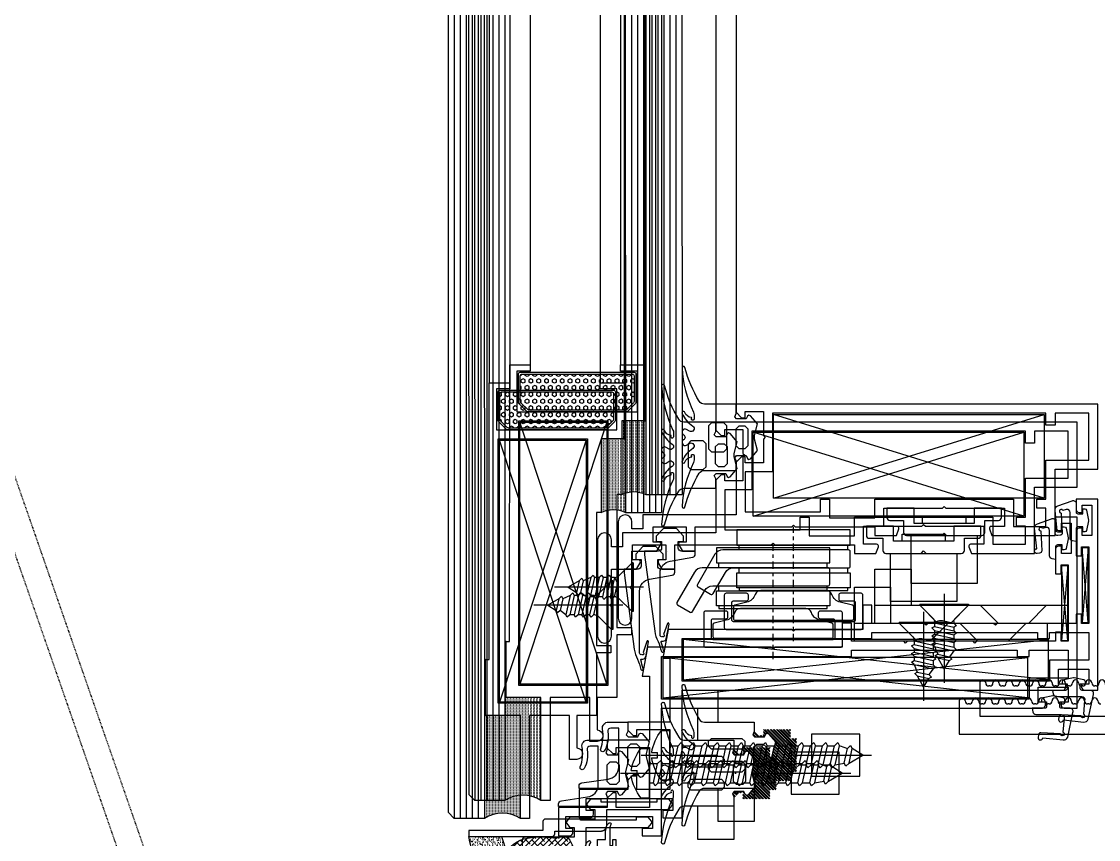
# Model space of a CAD drawing. Header units: inches. Extents: x 4821 to 127877, y 58012 to 433683.
# Drawn here: x 34333.7 to 34512.4, y 148926.7 to 149062.5 of the extents above; entities that cross this region are included whole.
import ezdxf

# ---------------------------------------------------------------- set-up
doc = ezdxf.new("R2010")
doc.units = ezdxf.units.IN
doc.header["$MEASUREMENT"] = 0
for name, pattern in [('$1$AUSGEZOGEN', [0]), ('$1$Center', [29.999999, 12, -6, 6, -6]), ('$1$DASHDOT', [25.4, 12.7, -6.35, 0, -6.35]), ('$1$DASHED2', [0.375, 0.25, -0.125])]:
    doc.linetypes.add(name, pattern=pattern)
for name, color, linetype in [('$1$A-HAT', 8, 'Continuous'), ('$1$ACC', 2, 'Continuous'), ('$1$BEAM', 2, 'Continuous'), ('A-FURN-FIXD', 10, 'Continuous'), ('A-FURN-FREE', 10, 'Continuous'), ('A-WAL-CMU', 7, 'Continuous')]:
    doc.layers.add(name, color=color, linetype=linetype)

# ---------------------------------------------------------------- blocks, each defined once
blk = doc.blocks.new('$1$GTSY500502')
at = {"color": 151}
blk.add_lwpolyline([(-1.78, 2.38, -0.668179), (-2.07, 1.7), (-2.35, 1.7), (-2.35, 0), (-2.01, -0.29), (-1.68, 0), (0, 0), (0, -0.49), (-1, -0.49), (-1, -0.99), (1.91, -0.99, 0.15392), (2.48, -0.81, -0.807191), (2.77, -1.07, -0.191853), (2.18, -1.52, -0.072848), (0.68, -1.72), (0, -1.72), (0, -3), (-2.5, -3), (-2.5, -2.5, 0.414214), (-2.8, -2.2), (-8.2, -2.2, 0.414214), (-8.5, -2.5), (-8.5, -3), (-11, -3), (-11, -1.72), (-11.68, -1.72, -0.072848), (-13.18, -1.52, -0.191853), (-13.77, -1.07, -0.807191), (-13.48, -0.81, 0.15392), (-12.91, -0.99), (-10, -0.99), (-10, -0.49), (-11, -0.49), (-11, 0), (-9.32, 0), (-8.99, -0.29), (-8.65, 0), (-8.65, 1.7), (-8.93, 1.7, -0.668179), (-9.22, 2.38), (-7.8, 3.8), (-3.2, 3.8)], format="xyb", close=True, dxfattribs=at)
blk.add_lwpolyline([(-3.64, 0.49), (-4.13, 0), (-6.87, 0), (-7.36, 0.49), (-7.36, 1.47), (-6.87, 1.96), (-4.13, 1.96), (-3.64, 1.47)], close=True, dxfattribs=at)
blk = doc.blocks.new('$1$silicone2')
at = {"ltscale": 0.5}
h = blk.add_hatch(dxfattribs=at)
h.set_pattern_fill('ANSI38', color=21, scale=5.416667, style=0)
h.set_pattern_definition([(45, (28504.06546, 7659.8265), (-0.478770216, 0.478770216), []), (135, (28504.06546, 7659.8265), (-1.43631065, 0.478770216), [1.692708333, -1.015625])])
h.paths.add_polyline_path([(-12.41, 16.77), (-12.72, 16.52), (-12.91, 16.28), (-13.01, 16.04), (-13.03, 15.8), (-13, 15.57), (-12.95, 15.33), (-12.88, 15.09), (-12.82, 14.85), (-12.79, 14.61), (-12.79, 14.35), (-12.8, 14.07), (-12.83, 13.76), (-12.87, 13.43), (-12.9, 13.05), (-12.93, 12.63), (-12.95, 12.15), (-12.95, 11.61), (-12.92, 11.03), (-12.86, 10.41), (-12.75, 9.78), (-12.59, 9.14), (-12.37, 8.52), (-12.07, 7.92), (-11.7, 7.36), (-11.24, 6.85), (-10.71, 6.41), (-10.11, 6.02), (-9.45, 5.7), (-8.75, 5.45), (-8.02, 5.26), (-7.27, 5.15), (-6.5, 5.11), (-5.73, 5.15), (-4.98, 5.26), (-4.25, 5.45), (-3.55, 5.7), (-2.89, 6.02), (-2.29, 6.41), (-1.76, 6.85), (-1.3, 7.36), (-0.93, 7.92), (-0.63, 8.52), (-0.41, 9.14), (-0.25, 9.78), (-0.14, 10.41), (-0.08, 11.03), (-0.05, 11.61), (-0.05, 12.15), (-0.07, 12.63), (-0.1, 13.05), (-0.13, 13.43), (-0.17, 13.76), (-0.2, 14.07), (-0.21, 14.35), (-0.21, 14.61), (-0.18, 14.85), (-0.12, 15.09), (-0.05, 15.33), (0, 15.57), (0.03, 15.8), (0.01, 16.04), (-0.09, 16.28), (-0.28, 16.52), (-0.59, 16.77), (-1.03, 17.02), (-1.59, 17.28), (-2.25, 17.52), (-3, 17.73), (-3.81, 17.92), (-4.68, 18.07), (-5.58, 18.16), (-6.5, 18.19), (-7.42, 18.16), (-8.32, 18.07), (-9.19, 17.92), (-10, 17.73), (-10.75, 17.52), (-11.41, 17.28), (-11.97, 17.02)])
h = blk.add_hatch()
h.set_pattern_fill('AR-SAND', color=11, scale=0.325)
h.set_pattern_definition([(37.5, (28504.06546, 7705.84134), (-0.020472841, 0.626217725), [0, -0.494, 0, -0.5525, 0, -0.528125]), (7.5, (28504.0655, 7705.8413), (0.57517743, 0.917197471), [0, -0.2665, 0, -0.44525, 0, -0.170625]), (327.5, (28503.6657, 7705.84134), (1.012096105, 0.001839192), [0, -0.1625, 0, -0.585, 0, -0.76375]), (317.5, (28503.6657, 7705.8413), (0.976991146, 0.285244559), [0, -0.08125, 0, -0.3835, 0, -0.43875])])
edge = h.paths.add_edge_path()
edge.add_arc((-7.69, -32.01), 32.92, 88.3807, 99.2846)
edge.add_line((-13, 0.48), (-13, 5.42))
edge.add_line((-13, 5.42), (-10.47, 6.26))
edge.add_line((-10.47, 6.26), (-10.11, 6.02))
edge.add_line((-10.11, 6.02), (-9.45, 5.7))
edge.add_line((-9.45, 5.7), (-8.75, 5.45))
edge.add_line((-8.75, 5.45), (-8.02, 5.26))
edge.add_line((-8.02, 5.26), (-7.27, 5.15))
edge.add_line((-7.27, 5.15), (-6.5, 5.11))
edge.add_line((-6.5, 5.11), (-5.73, 5.15))
edge.add_line((-5.73, 5.15), (-4.98, 5.26))
edge.add_line((-4.98, 5.26), (-4.25, 5.45))
edge.add_line((-4.25, 5.45), (-3.55, 5.7))
edge.add_line((-3.55, 5.7), (-2.89, 6.02))
edge.add_line((-2.89, 6.02), (-2.53, 6.26))
edge.add_line((-2.53, 6.26), (0, 5.42))
edge.add_line((0, 5.42), (0, 0))
edge.add_arc((-6.5, -23.05), 23.95, 74.2533, 90.6193)
at = {"color": 21, "ltscale": 0.5}
blk.add_lwpolyline([(-12.41, 16.77), (-12.72, 16.52), (-12.91, 16.28), (-13.01, 16.04), (-13.03, 15.8), (-13, 15.57), (-12.95, 15.33), (-12.88, 15.09), (-12.82, 14.85), (-12.79, 14.61), (-12.79, 14.35), (-12.8, 14.07), (-12.83, 13.76), (-12.87, 13.43), (-12.9, 13.05), (-12.93, 12.63), (-12.95, 12.15), (-12.95, 11.61), (-12.92, 11.03), (-12.86, 10.41), (-12.75, 9.78), (-12.59, 9.14), (-12.37, 8.52), (-12.07, 7.92), (-11.7, 7.36), (-11.24, 6.85), (-10.71, 6.41), (-10.11, 6.02), (-9.45, 5.7), (-8.75, 5.45), (-8.02, 5.26), (-7.27, 5.15), (-6.5, 5.11), (-5.73, 5.15), (-4.98, 5.26), (-4.25, 5.45), (-3.55, 5.7), (-2.89, 6.02), (-2.29, 6.41), (-1.76, 6.85), (-1.3, 7.36), (-0.93, 7.92), (-0.63, 8.52), (-0.41, 9.14), (-0.25, 9.78), (-0.14, 10.41), (-0.08, 11.03), (-0.05, 11.61), (-0.05, 12.15), (-0.07, 12.63), (-0.1, 13.05), (-0.13, 13.43), (-0.17, 13.76), (-0.2, 14.07), (-0.21, 14.35), (-0.21, 14.61), (-0.18, 14.85), (-0.12, 15.09), (-0.05, 15.33), (0, 15.57), (0.03, 15.8), (0.01, 16.04), (-0.09, 16.28), (-0.28, 16.52), (-0.59, 16.77), (-1.03, 17.02), (-1.59, 17.28), (-2.25, 17.52), (-3, 17.73), (-3.81, 17.92), (-4.68, 18.07), (-5.58, 18.16), (-6.5, 18.19), (-7.42, 18.16), (-8.32, 18.07), (-9.19, 17.92), (-10, 17.73), (-10.75, 17.52), (-11.41, 17.28), (-11.97, 17.02)], close=True, dxfattribs=at)
blk.add_lwpolyline([(-10.47, 6.26), (-13, 5.42), (-13, 1), (-14, 0, -0.12901), (0, 0), (0, 5.42), (-2.53, 6.26)], format="xyb", dxfattribs=at)
blk = doc.blocks.new('$1$Stay Arm 93652400PI')
at = {"layer": 'A-FURN-FIXD', "linetype": '$1$Center', "ltscale": 0.1}
blk.add_line((147.23, 130.15), (147.23, 149.12), dxfattribs=at)
at = {"layer": 'A-FURN-FIXD'}
for p, q in [((138.23, 145.32), (138.23, 146.12)), ((156.23, 145.32), (156.23, 146.12)), ((138.23, 141.52), (138.23, 142.32)), ((138.23, 141.52), (138.23, 142.32)), ((156.23, 141.52), (156.23, 142.3))]:
    blk.add_line(p, q, dxfattribs=at)
for points in [[(137.83, 146.12), (137.83, 148.62), (156.63, 148.62), (156.63, 146.12)], [(137.83, 139.02), (156.63, 139.02), (156.63, 141.52), (137.83, 141.52)]]:
    blk.add_lwpolyline(points, close=True, dxfattribs=at)
for points in [[(157.25, 142.32), (138.13, 142.32, -0.414214), (137.83, 142.62), (137.83, 145.02, -0.414214), (138.13, 145.32), (158.97, 145.32, -0.26675), (160.27, 144.58), (163.18, 139.58, -0.414214), (163.08, 139.17), (161, 137.96, -0.414214), (160.59, 138.07), (158.55, 141.58, 0.26675)], [(158.43, 132.12), (136.03, 132.12, -0.414214), (135.73, 132.42), (135.73, 137.82, -0.414214), (136.03, 138.12), (139.43, 138.12, -0.414214), (139.73, 137.82), (139.73, 137.16, -0.414214), (139.43, 136.86), (137.29, 136.86, 0.414214), (136.99, 136.56), (136.99, 133.68, 0.414214), (137.29, 133.38), (157.17, 133.38, 0.414214), (157.47, 133.68), (157.47, 136.56, 0.414214), (157.17, 136.86), (155.03, 136.86, -0.414214), (154.73, 137.16), (154.73, 137.82, -0.414214), (155.03, 138.12), (158.43, 138.12, -0.414214), (158.73, 137.82), (158.73, 132.42, -0.414214)], [(137.47, 136.13), (139.47, 136.62, 0.253533), (140.87, 137.91, -0.319758), (141.82, 138.58), (152.65, 138.58, -0.319758), (153.59, 137.91, 0.253533), (155, 136.62), (157, 136.13, -0.344221), (157.22, 135.83), (157.22, 133.93, -0.414214), (156.92, 133.63), (137.54, 133.63, -0.414214), (137.24, 133.93), (137.24, 135.83, -0.344221)]]:
    blk.add_lwpolyline(points, format="xyb", close=True, dxfattribs=at)
blk.add_lwpolyline([(156.23, 139.02), (156.23, 138.58), (138.23, 138.58), (138.23, 139.02)], dxfattribs=at)
blk = doc.blocks.new('$1$GTSY500109')
at = {"layer": 'A-FURN-FIXD'}
blk.add_lwpolyline([(5.93, -8.75, 0.57735), (5.07, -8.75, -1), (4.2, -8.25), (4.49, -7.75, 0.965781), (3.64, -7.22, -0.138673), (1.56, -8.98, -1.037842), (1.37, -8.52, 0.283592), (2.23, -7.43, -0.584426), (2.31, -7.4, 1.39494), (2.44, -7), (1.75, -7, 0.111575), (1.32, -7.1, -0.09543), (-6.01, -9, -0.91232), (-6.08, -8.51, 0.076551), (-0.47, -6.14, 0.260148), (0, -5.29), (0, 0), (1.56, 0), (2.11, -0.24), (2.45, 0.05), (2.45, 1.67), (1.96, 1.89), (1.81, 2.1), (1.92, 2.38), (3.29, 3.53), (5.21, 3.03), (5.79, 3.03), (7.71, 3.53), (9.08, 2.38), (9.19, 2.1), (9.03, 1.89), (8.55, 1.67), (8.55, 0.05), (8.88, -0.24), (9.44, 0), (11, 0), (11, -5.29, 0.260148), (11.47, -6.14, 0.076551), (17.08, -8.51, -0.91232), (17, -9, -0.09543), (9.68, -7.1, 0.111575), (9.25, -7), (8.55, -7, 1.39494), (8.69, -7.4, -0.584426), (8.77, -7.43, 0.283592), (9.62, -8.52, -1.037842), (9.43, -8.98, -0.138673), (7.36, -7.22, 0.965781), (6.51, -7.75), (6.8, -8.25, -1)], format="xyb", close=True, dxfattribs=at)
for points in [[(4.13, -0.07), (3.64, 0.42), (3.64, 1.47), (4.13, 1.96), (6.87, 1.96), (7.36, 1.47), (7.36, 0.42), (6.87, -0.07)], [(3.59, -4.6), (3.1, -4.11), (3.1, -2.07), (3.59, -1.58), (7.41, -1.58), (7.9, -2.07), (7.9, -4.11), (7.41, -4.6)]]:
    blk.add_lwpolyline(points, close=True, dxfattribs=at)
blk = doc.blocks.new('$1$Flat head screw 4.2x9mm')
at = {"color": 71}
for p, q in [((-4.05, 0), (-4.05, -0.19)), ((4.05, 0), (-4.05, 0)), ((4.05, 0), (4.05, -0.19)), ((4.05, -0.19), (-4.05, -0.19)), ((-4.05, -0.19), (-1.78, -2.47)), ((4.05, -0.19), (1.78, -2.47)), ((-1.6, -3.17), (-2.02, -3.59)), ((0.29, -2.74), (-1.6, -3.17)), ((-1.6, -2.89), (-1.6, -3.17)), ((1.6, -3.1), (-1.6, -3.83)), ((1.6, -3.1), (1.19, -2.88)), ((1.6, -3.1), (1.6, -2.89)), ((1.6, -3.1), (1.6, -3.73)), ((-2.02, -3.59), (-1.6, -3.83)), ((-1.6, -4.45), (-2.02, -4.87)), ((-2.02, -4.87), (-1.6, -5.11)), ((1.6, -3.73), (-1.6, -4.45)), ((-1.6, -3.83), (-1.6, -4.45)), ((1.6, -4.38), (-1.6, -5.11)), ((1.6, -5.01), (-1.6, -5.73)), ((-1.6, -5.11), (-1.6, -5.73)), ((2.02, -3.96), (1.6, -3.73)), ((1.6, -4.38), (2.02, -3.96)), ((1.6, -4.38), (1.6, -5.01)), ((2.02, -5.24), (1.6, -5.01)), ((1.6, -5.66), (2.02, -5.24)), ((-1.6, -5.73), (-2.02, -6.15)), ((-2.02, -6.15), (-1.6, -6.39)), ((-1.6, -7.12), (-2.02, -7.55)), ((1.6, -5.66), (-1.6, -6.39)), ((-1.6, -6.39), (-1.6, -7.12)), ((1.6, -6.4), (-1.6, -7.12)), ((1.6, -7.05), (-1.6, -7.78)), ((1.6, -7.05), (1.06, -8.29)), ((1.6, -5.66), (1.6, -6.4)), ((2.02, -6.63), (1.6, -6.4)), ((1.6, -7.05), (2.02, -6.63)), ((-2.02, -7.55), (-1.6, -7.78)), ((-1.6, -7.78), (-0.88, -8.73)), ((-0.88, -8.73), (-1.3, -9.15)), ((1.06, -8.29), (-0.88, -8.73)), ((1.48, -8.52), (1.06, -8.29)), ((1.06, -8.95), (1.48, -8.52)), ((-1.3, -9.15), (-0.88, -9.38)), ((1.06, -8.95), (-0.88, -9.38)), ((0, -10.79), (-0.88, -9.38)), ((1.06, -8.95), (0, -10.79))]:
    blk.add_line(p, q, dxfattribs=at)
at = {"color": 2}
blk.add_line((0, 1.7), (0, -13.07), dxfattribs=at)
at = {"color": 71}
for centre, radius, start, end in [((-2.2, -2.89), 0.6, 0, 45), ((0.57, -3.99), 1.28, 60.7936, 102.7393), ((2.2, -2.89), 0.6, 135, 180)]:
    blk.add_arc(centre, radius, start, end, dxfattribs=at)
blk = doc.blocks.new('$1$closekit')
at = {"layer": 'A-FURN-FREE'}
for p, q in [((-19.4, 14), (-16.4, 17)), ((-19.4, 9), (-16.4, 6)), ((-19.4, 1.05), (-16.4, 4.05)), ((-16.4, 4.05), (-18.67, 1.78)), ((-16.21, 4.05), (-16.4, 4.05)), ((-16.4, -4.05), (-16.4, 4.05)), ((-16.21, -4.05), (-16.21, 4.05)), ((-23.75, 2.02), (-23.99, 1.6)), ((-23.33, 1.6), (-23.75, 2.02)), ((-22.36, 2.02), (-22.6, 1.6)), ((-21.94, 1.6), (-22.36, 2.02)), ((-21.08, 2.02), (-21.32, 1.6)), ((-20.66, 1.6), (-21.08, 2.02)), ((-19.8, 2.02), (-20.04, 1.6)), ((-19.38, 1.6), (-19.8, 2.02)), ((-14.51, 0), (-29.28, 0)), ((-27, 0), (-25.59, 0.88)), ((-25.15, -1.06), (-27, 0)), ((-25.36, 1.3), (-25.59, 0.88)), ((-25.15, -1.06), (-25.59, 0.88)), ((-24.94, 0.88), (-25.36, 1.3)), ((-23.99, 1.6), (-24.94, 0.88)), ((-24.5, -1.06), (-24.94, 0.88)), ((-23.26, -1.6), (-23.99, 1.6)), ((-22.61, -1.6), (-23.33, 1.6)), ((-22.6, 1.6), (-23.33, 1.6)), ((-21.87, -1.6), (-22.6, 1.6)), ((-21.32, 1.6), (-21.94, 1.6)), ((-21.22, -1.6), (-21.94, 1.6)), ((-20.59, -1.6), (-21.32, 1.6)), ((-20.04, 1.6), (-20.66, 1.6)), ((-19.94, -1.6), (-20.66, 1.6)), ((-19.31, -1.6), (-20.04, 1.6)), ((-18.95, -0.29), (-19.38, 1.6)), ((-19.1, 1.6), (-19.38, 1.6)), ((-25.15, -1.06), (-24.73, -1.48)), ((-24.73, -1.48), (-24.5, -1.06)), ((-23.26, -1.6), (-24.5, -1.06)), ((-23.26, -1.6), (-22.84, -2.02)), ((-22.84, -2.02), (-22.61, -1.6)), ((-21.87, -1.6), (-22.61, -1.6)), ((-21.87, -1.6), (-21.45, -2.02)), ((-21.45, -2.02), (-21.22, -1.6)), ((-20.59, -1.6), (-21.22, -1.6)), ((-20.59, -1.6), (-20.17, -2.02)), ((-20.17, -2.02), (-19.94, -1.6)), ((-19.31, -1.6), (-19.94, -1.6)), ((-19.4, -1.05), (-16.4, -4.05)), ((-19.31, -1.6), (-19.08, -1.19)), ((-19.31, -1.6), (-19.1, -1.6)), ((-16.4, -4.05), (-18.67, -1.78)), ((-16.21, -4.05), (-16.4, -4.05))]:
    blk.add_line(p, q, dxfattribs=at)
blk.add_lwpolyline([(-16.4, -11.5), (-16.4, 20.5), (-19.4, 20.5), (-19.4, -11.5), (-10.4, -11.5), (-10.4, -5.5), (-16.4, -5.5)], dxfattribs=at)
blk.add_lwpolyline([(-4.3, -6.75, -0.414214), (-4.8, -6.25), (-4.8, -0.4), (-4.4, 0), (-4.8, 0.4), (-4.8, 6.25, -0.414214), (-4.3, 6.75), (-2.3, 6.75), (-2.3, 9, -0.414214), (-1.8, 9.5), (-0.3, 9.5), (-0.3, 5), (-2.8, 5), (-2.8, -5), (-0.3, -5), (-0.3, -9.5), (-1.8, -9.5, -0.414214), (-2.3, -9), (-2.3, -6.75)], format="xyb", close=True, dxfattribs=at)
for points in [[(-12.8, 5.5), (-12.8, -5.5), (-4.8, -5.5), (-4.8, 5.5)], [(-2.8, -3.59), (-1.62, -3.59), (-1.62, 3.59), (-2.8, 3.59)]]:
    blk.add_lwpolyline(points, close=True, dxfattribs=at)
for centre, radius, start, end in [((-19.1, 2.2), 0.6, 270, 315), ((-19.1, -2.2), 0.6, 45, 90), ((-20.2, -0.57), 1.28, 330.7936, 12.7393)]:
    blk.add_arc(centre, radius, start, end, dxfattribs=at)
blk = doc.blocks.new('$1$latsg')
at = {"color": 16}
blk.add_line((0, -4.63), (0, -4.63), dxfattribs=at)
at = {"color": 151}
blk.add_lwpolyline([(0, -2.33, -0.414214), (-0.5, -2.83), (-1.6, -2.83), (-1.6, -2.05, 0.414214), (-1.7, -1.95), (-2.49, -1.95), (-3.73, -3.14), (-3.73, -5.28), (-2.49, -6.47), (-1.7, -6.47, 0.414214), (-1.6, -6.37), (-1.6, -5.59), (-0.5, -5.59, -0.414214), (0, -6.09), (0, -8.42), (0.49, -8.42, 0.033024), (0.62, -8.41), (13.31, -6.73, 0.089231), (14.99, -6.16, -0.031349), (16.66, -5.63, 1.042186), (16.52, -5.25, 0.003956), (15.1, -5.64, -0.540004), (14.96, -5.55), (14.96, -5.32, 0.357511), (14.56, -4.83), (12.11, -4.34, 0.933108), (12.03, -4.63), (13.86, -5.26, -1.216572), (14.2, -5.46, -0.554991), (13.97, -5.84), (3.65, -5.84, -0.36397), (1.68, -4.19), (1.02, -0.41, 0.36397), (0.52, 0), (0, 0)], format="xyb", close=True, dxfattribs=at)
blk = doc.blocks.new('$1$GTSY500112')
at = {"layer": 'A-FURN-FIXD'}
blk.add_lwpolyline([(5.93, -11.75, 0.57735), (5.07, -11.75, -1), (4.2, -11.25), (4.49, -10.75, 0.965781), (3.64, -10.22, -0.138673), (1.56, -11.98, -1.037842), (1.37, -11.52, 0.283592), (2.23, -10.43, -0.584426), (2.31, -10.4, 1.39494), (2.44, -10), (1.75, -10, 0.111575), (1.32, -10.1, -0.09543), (-6.01, -12, -0.91232), (-6.08, -11.51, 0.076551), (-0.47, -9.14, 0.260148), (0, -8.29), (0, 0), (1.56, 0), (2.11, -0.24), (2.45, 0.05), (2.45, 1.67), (1.96, 1.89), (1.81, 2.1), (1.92, 2.38), (3.29, 3.53), (5.21, 3.03), (5.79, 3.03), (7.71, 3.53), (9.08, 2.38), (9.19, 2.1), (9.03, 1.89), (8.55, 1.67), (8.55, 0.05), (8.88, -0.24), (9.44, 0), (11, 0), (11, -8.29, 0.260148), (11.47, -9.14, 0.076551), (17.08, -11.51, -0.91232), (17, -12, -0.09543), (9.68, -10.1, 0.111575), (9.25, -10), (8.55, -10, 1.39494), (8.69, -10.4, -0.584426), (8.77, -10.43, 0.283592), (9.62, -11.52, -1.037842), (9.43, -11.98, -0.138673), (7.36, -10.22, 0.965781), (6.51, -10.75), (6.8, -11.25, -1)], format="xyb", close=True, dxfattribs=at)
for points in [[(4.13, -0.07), (3.64, 0.42), (3.64, 1.47), (4.13, 1.96), (6.87, 1.96), (7.36, 1.47), (7.36, 0.42), (6.87, -0.07)], [(4.01, -1.58), (4.5, -2.07), (4.5, -7.11), (4.01, -7.6), (3.19, -7.6), (2.7, -7.11), (2.7, -2.07), (3.19, -1.58)], [(7.81, -7.6), (6.99, -7.6), (6.5, -7.11), (6.5, -2.07), (6.99, -1.58), (7.81, -1.58), (8.3, -2.07), (8.3, -7.11)]]:
    blk.add_lwpolyline(points, close=True, dxfattribs=at)
blk = doc.blocks.new('$1$butile2')
h = blk.add_hatch(color=11)
h.dxf.hatch_style = 1
h.paths.add_polyline_path([(9.3, 0.2), (0, 0.2), (0, 0), (9.3, 0)])
at = {"color": 11}
blk.add_lwpolyline([(9.3, 0.2), (0, 0.2), (0, 0), (9.3, 0)], close=True, dxfattribs=at)
blk = doc.blocks.new('$1$inner silicone')
h = blk.add_hatch()
h.set_pattern_fill('DOTS', scale=4)
h.paths.add_polyline_path([(12.2, 0), (12.2, -0.2), (12.2, -4), (0, -4, 0.23607), (0, 0)])
at = {"color": 7}
blk.add_line((12.2, -0.2), (12.2, 0), dxfattribs=at)
blk.add_arc((-4, -2), 4.47, 333.4347, 26.5653, dxfattribs=at)
blk = doc.blocks.new('$1$RHS4.2x32')
at = {"layer": 'A-FURN-FIXD'}
for p, q in [((1.42, 4.1), (0, 4.1)), ((0, -4.1), (0, 4.1)), ((-27.85, 2.1), (-28.13, 1.58)), ((-27.33, 1.58), (-27.85, 2.1)), ((-25.85, 2.1), (-26.14, 1.58)), ((-25.33, 1.58), (-25.85, 2.1)), ((-23.85, 2.1), (-24.14, 1.58)), ((-23.33, 1.58), (-23.85, 2.1)), ((-21.86, 2.1), (-22.14, 1.58)), ((-21.33, 1.58), (-21.86, 2.1)), ((-19.86, 2.1), (-20.15, 1.58)), ((-19.86, 2.1), (-19.34, 1.58)), ((-17.86, 2.1), (-18.15, 1.58)), ((-17.34, 1.58), (-17.86, 2.1)), ((-15.86, 2.1), (-16.15, 1.58)), ((-15.34, 1.58), (-15.86, 2.1)), ((-13.87, 2.1), (-14.15, 1.58)), ((-13.34, 1.58), (-13.87, 2.1)), ((-11.87, 2.1), (-12.16, 1.58)), ((-11.35, 1.58), (-11.87, 2.1)), ((-9.87, 2.1), (-10.16, 1.58)), ((-9.35, 1.58), (-9.87, 2.1)), ((-7.88, 2.1), (-8.16, 1.58)), ((-7.35, 1.58), (-7.88, 2.1)), ((-5.88, 2.1), (-6.17, 1.58)), ((-5.36, 1.58), (-5.88, 2.1)), ((-3.88, 2.1), (-4.17, 1.58)), ((-3.36, 1.58), (-3.88, 2.1)), ((-1.88, 2.1), (-2.17, 1.58)), ((-1.36, 1.58), (-1.88, 2.1)), ((0, 1.89), (-0.17, 1.58)), ((-32, 0), (-30.26, 1.09)), ((-29.72, -1.3), (-32, 0)), ((-29.98, 1.61), (-30.26, 1.09)), ((-29.72, -1.3), (-30.26, 1.09)), ((-29.45, 1.09), (-29.98, 1.61)), ((-28.23, 1.58), (-29.45, 1.09)), ((-28.91, -1.3), (-29.45, 1.09)), ((-27.42, -1.58), (-28.13, 1.58)), ((-26.14, 1.58), (-27.33, 1.58)), ((-26.61, -1.58), (-27.33, 1.58)), ((-25.42, -1.58), (-26.14, 1.58)), ((-24.61, -1.58), (-25.33, 1.58)), ((-24.14, 1.58), (-25.33, 1.58)), ((-23.43, -1.58), (-24.14, 1.58)), ((-22.62, -1.58), (-23.33, 1.58)), ((-22.14, 1.58), (-23.33, 1.58)), ((-21.43, -1.58), (-22.14, 1.58)), ((-20.62, -1.58), (-21.33, 1.58)), ((-20.15, 1.58), (-21.33, 1.58)), ((-19.43, -1.58), (-20.15, 1.58)), ((-18.62, -1.58), (-19.34, 1.58)), ((-18.15, 1.58), (-19.34, 1.58)), ((-17.43, -1.58), (-18.15, 1.58)), ((-16.63, -1.58), (-17.34, 1.58)), ((-16.15, 1.58), (-17.34, 1.58)), ((-15.44, -1.58), (-16.15, 1.58)), ((-14.63, -1.58), (-15.34, 1.58)), ((-14.15, 1.58), (-15.34, 1.58)), ((-13.44, -1.58), (-14.15, 1.58)), ((-13.44, -1.58), (-14.15, 1.58)), ((-12.63, -1.58), (-13.34, 1.58)), ((-12.16, 1.58), (-13.34, 1.58)), ((-11.44, -1.58), (-12.16, 1.58)), ((-10.63, -1.58), (-11.35, 1.58)), ((-10.16, 1.58), (-11.35, 1.58)), ((-9.45, -1.58), (-10.16, 1.58)), ((-8.64, -1.58), (-9.35, 1.58)), ((-8.16, 1.58), (-9.35, 1.58)), ((-7.45, -1.58), (-8.16, 1.58)), ((-6.64, -1.58), (-7.35, 1.58)), ((-6.17, 1.58), (-7.35, 1.58)), ((-5.45, -1.58), (-6.17, 1.58)), ((-4.64, -1.58), (-5.36, 1.58)), ((-4.17, 1.58), (-5.36, 1.58)), ((-3.45, -1.58), (-4.17, 1.58)), ((-3.45, -1.58), (-4.17, 1.58)), ((-2.64, -1.58), (-3.36, 1.58)), ((-2.17, 1.58), (-3.36, 1.58)), ((-1.46, -1.58), (-2.17, 1.58)), ((-0.65, -1.58), (-1.36, 1.58)), ((-0.17, 1.58), (-1.36, 1.58)), ((0, 0.81), (-0.17, 1.58)), ((3.05, 0.46), (2.04, 0.46)), ((2.04, -0.46), (2.04, 0.46)), ((-29.72, -1.3), (-29.2, -1.82)), ((-29.2, -1.82), (-28.91, -1.3)), ((-27.42, -1.58), (-28.91, -1.3)), ((-27.42, -1.58), (-26.9, -2.1)), ((-26.9, -2.1), (-26.61, -1.58)), ((-25.42, -1.58), (-26.61, -1.58)), ((-25.42, -1.58), (-24.9, -2.1)), ((-24.9, -2.1), (-24.61, -1.58)), ((-23.43, -1.58), (-24.61, -1.58)), ((-23.43, -1.58), (-22.9, -2.1)), ((-22.9, -2.1), (-22.62, -1.58)), ((-21.43, -1.58), (-22.62, -1.58)), ((-21.43, -1.58), (-20.91, -2.1)), ((-20.91, -2.1), (-20.62, -1.58)), ((-19.43, -1.58), (-20.62, -1.58)), ((-19.43, -1.58), (-18.91, -2.1)), ((-18.91, -2.1), (-18.62, -1.58)), ((-17.43, -1.58), (-18.62, -1.58)), ((-17.43, -1.58), (-16.91, -2.1)), ((-16.91, -2.1), (-16.63, -1.58)), ((-15.44, -1.58), (-16.63, -1.58)), ((-15.44, -1.58), (-14.91, -2.1)), ((-14.91, -2.1), (-14.63, -1.58)), ((-13.44, -1.58), (-14.63, -1.58)), ((-13.44, -1.58), (-12.92, -2.1)), ((-12.92, -2.1), (-12.63, -1.58)), ((-11.44, -1.58), (-12.63, -1.58)), ((-11.44, -1.58), (-10.92, -2.1)), ((-10.92, -2.1), (-10.63, -1.58)), ((-9.45, -1.58), (-10.63, -1.58)), ((-9.45, -1.58), (-8.92, -2.1)), ((-8.92, -2.1), (-8.64, -1.58)), ((-7.45, -1.58), (-8.64, -1.58)), ((-7.45, -1.58), (-6.93, -2.1)), ((-6.93, -2.1), (-6.64, -1.58)), ((-5.45, -1.58), (-6.64, -1.58)), ((-5.45, -1.58), (-4.93, -2.1)), ((-4.93, -2.1), (-4.64, -1.58)), ((-3.45, -1.58), (-4.64, -1.58)), ((-3.45, -1.58), (-2.93, -2.1)), ((-2.93, -2.1), (-2.64, -1.58)), ((-1.46, -1.58), (-2.64, -1.58)), ((-1.46, -1.58), (-0.93, -2.1)), ((-0.93, -2.1), (-0.65, -1.58)), ((0, -1.58), (-0.65, -1.58)), ((3.05, -0.46), (2.04, -0.46)), ((1.42, -4.1), (0, -4.1))]:
    blk.add_line(p, q, dxfattribs=at)
at = {"layer": 'A-FURN-FIXD', "linetype": '$1$DASHDOT'}
blk.add_line((4.78, 0), (-34, 0), dxfattribs=at)
at = {"layer": 'A-FURN-FIXD'}
for centre, start, end in [((-5.01, -0.91), 9.6294, 37.9057), ((-5.01, 0.91), 322.0943, 350.3706)]:
    blk.add_arc(centre, 8.15, start, end, dxfattribs=at)
blk = doc.blocks.new('FIRST SLAB EDGE')
at = {"extrusion": (-5.69003e-07, 1.56101e-06, 1)}
h = blk.add_hatch(dxfattribs=at)
h.set_pattern_fill('HEX', color=140, scale=3, angle=89.9998)
h.set_pattern_definition([(89.99978104, (645689.60676, -1331315.18946), (-0.64951905283, 2.4822e-06), [0.375, -0.75]), (209.99978104, (645689.60676, -1331315.18946), (0.3247573768, -0.5625012411), [0.375, -0.75]), (149.99978104, (645689.60676, -1331314.81446), (-0.32476167605, -0.5624987589), [0.375, -0.75])])
edge = h.paths.add_edge_path()
edge.add_line((1142612.35, -1728395.35), (1142612.34, -1728399.6))
edge.add_arc((1142612.04, -1728399.6), 0.3, 1034.9998, 1079.9998, ccw=False)
edge.add_line((1142612.26, -1728399.81), (1142611.11, -1728400.96))
edge.add_arc((1142610.9, -1728400.75), 0.3, 989.9998, 1034.9998, ccw=False)
edge.add_line((1142610.9, -1728401.05), (1142594.89, -1728401.05))
edge.add_arc((1142594.89, -1728400.75), 0.3, 944.9998, 989.9998, ccw=False)
edge.add_line((1142594.68, -1728400.96), (1142593.53, -1728399.81))
edge.add_arc((1142593.74, -1728399.6), 0.3, 899.9998, 944.9998, ccw=False)
edge.add_line((1142593.44, -1728399.6), (1142593.45, -1728395.35))
edge.add_arc((1142593.75, -1728395.35), 0.3, 809.9998, 899.9998, ccw=False)
edge.add_line((1142593.75, -1728395.05), (1142612.05, -1728395.05))
edge.add_arc((1142612.05, -1728395.35), 0.3, 1079.9998, 1169.9998, ccw=False)
h = blk.add_hatch(dxfattribs=at)
h.set_pattern_fill('DOTS', scale=4, angle=89.9998)
h.set_pattern_definition([(89.99978104, (643348.45462, -1337671.06362), (-0.2499995223, 0.12500095539), [0, -0.25])])
h.paths.add_polyline_path([(1142596.89, -1728448.75), (1142596.89, -1728465.85, 0.293351), (1142590.89, -1728465.85), (1142590.89, -1728448.75), (1142591.09, -1728448.75)])
h = blk.add_hatch(dxfattribs=at)
h.set_pattern_fill('ANSI32', angle=89.9998)
h.set_pattern_definition([(134.99978104, (638250.49382, -1317287.3258), (-0.2651660563, -0.2651640296), []), (134.99978104, (638250.49382, -1317287.14903), (-0.2651660563, -0.2651640296), [])])
h.paths.add_polyline_path([(1142638.29, -1728462.6), (1142638.29, -1728461.1), (1142639.29, -1728461.1), (1142639.29, -1728458.65), (1142639.59, -1728458.35), (1142639.29, -1728458.05), (1142639.29, -1728455.6), (1142638.29, -1728455.6), (1142638.29, -1728454.1), (1142633.79, -1728454.1), (1142633.79, -1728455.1), (1142633.19, -1728455.1), (1142632.29, -1728454.2), (1142632.29, -1728454.41), (1142632.05, -1728454.96), (1142632.35, -1728455.3), (1142633.97, -1728455.3), (1142634.18, -1728454.81), (1142634.39, -1728454.66), (1142634.67, -1728454.77), (1142635.82, -1728456.14), (1142635.33, -1728458.06), (1142635.33, -1728458.64), (1142635.82, -1728460.56), (1142634.67, -1728461.93), (1142634.39, -1728462.04), (1142634.18, -1728461.89), (1142633.97, -1728461.4), (1142632.35, -1728461.4), (1142632.05, -1728461.74), (1142632.29, -1728462.29), (1142632.29, -1728462.5), (1142633.19, -1728461.6), (1142633.79, -1728461.6), (1142633.79, -1728462.6)])
at = {"layer": '$1$A-HAT', "linetype": '$1$DASHED2', "ltscale": 0.5, "extrusion": (-5.69003e-07, 1.56101e-06, 1), "elevation": -3.68}
blk.add_lwpolyline([(1142532.46, -1728477.85), (1142367.25, -1728002.24), (1142532.42, -1727670.55)], dxfattribs=at)
at = {"layer": '$1$ACC', "color": 101, "extrusion": (-5.69003e-07, 1.56101e-06, 1), "elevation": -3.35}
for points in [[(1142612.34, -1728394.75, -0.414214), (1142612.64, -1728395.05), (1142612.64, -1728399.72, -0.198912), (1142612.56, -1728399.94), (1142611.23, -1728401.26, -0.198912), (1142611.02, -1728401.35), (1142594.77, -1728401.35, -0.198912), (1142594.56, -1728401.26), (1142593.23, -1728399.94, -0.198912), (1142593.14, -1728399.72), (1142593.14, -1728395.05, -0.414214), (1142593.44, -1728394.75)], [(1142612.34, -1728395.35), (1142612.34, -1728399.6, -0.198912), (1142612.26, -1728399.81), (1142611.11, -1728400.96, -0.198912), (1142610.9, -1728401.05), (1142594.89, -1728401.05, -0.198912), (1142594.68, -1728400.96), (1142593.53, -1728399.81, -0.198912), (1142593.44, -1728399.6), (1142593.44, -1728395.35, -0.414214), (1142593.75, -1728395.05), (1142612.05, -1728395.05, -0.414214)]]:
    blk.add_lwpolyline(points, format="xyb", close=True, dxfattribs=at)
at = {"color": 165, "linetype": 'Continuous', "extrusion": (-5.69003e-07, 1.56101e-06, 1)}
for p, q in [((1142585.85, -1727682.55, 0), (1142585.89, -1728465.85, 0)), ((1142586.85, -1727682.55, 0), (1142586.89, -1728465.85, 0)), ((1142587.85, -1727682.55, 0), (1142587.89, -1728465.85, 0)), ((1142588.85, -1727682.55, 0), (1142588.89, -1728465.85, 0)), ((1142589.85, -1727682.55, 0), (1142589.89, -1728465.85, 0)), ((1142590.85, -1727682.55, 0), (1142590.89, -1728465.85, 0)), ((1142584.85, -1727683.55, 0), (1142584.89, -1728464.85, 0)), ((1142614.25, -1727733.35, 0), (1142614.29, -1728415.05, 0)), ((1142615.25, -1727733.35, 0), (1142615.29, -1728415.05, 0)), ((1142616.25, -1727733.35, 0), (1142616.29, -1728415.05, 0)), ((1142617.25, -1727733.35, 0), (1142617.29, -1728415.05, 0)), ((1142618.25, -1727733.35, 0), (1142618.29, -1728415.05, 0)), ((1142619.25, -1727733.35, 0), (1142619.29, -1728415.05, 0)), ((1142620.25, -1727733.35, 0), (1142620.29, -1728415.05, 0)), ((1142614.29, -1728415.05, 0), (1142620.29, -1728415.05, 0)), ((1142585.89, -1728465.85, 0), (1142584.89, -1728464.85, 0)), ((1142590.89, -1728465.85, 0), (1142585.89, -1728465.85, 0))]:
    blk.add_line(p, q, dxfattribs=at)
at = {"color": 31, "extrusion": (-5.69003e-07, 1.56101e-06, 1)}
for p, q in [((1142629.25, -1727748.35, 0), (1142629.29, -1728400.05, 0)), ((1142591.65, -1727754.85, 0), (1142591.7, -1728393.55, 0)), ((1142595.05, -1727754.85, 0), (1142595.1, -1728393.55, 0)), ((1142610.05, -1727754.85, 0), (1142610.1, -1728393.55, 0)), ((1142614.05, -1727754.85, 0), (1142614.09, -1728393.55, 0)), ((1142669.69, -1728446.35, 0), (1142669.69, -1728451.85, 0)), ((1142626.29, -1728452.85, 0), (1142626.29, -1728447.55, 0)), ((1142671.39, -1728446.85, 0), (1142671.19, -1728446.85, 0)), ((1142673.59, -1728446.85, 0), (1142673.39, -1728446.85, 0)), ((1142675.79, -1728446.85, 0), (1142675.59, -1728446.85, 0)), ((1142677.99, -1728446.85, 0), (1142677.79, -1728446.85, 0)), ((1142680.19, -1728446.85, 0), (1142679.99, -1728446.85, 0)), ((1142682.39, -1728446.85, 0), (1142682.19, -1728446.85, 0)), ((1142684.59, -1728446.85, 0), (1142684.39, -1728446.85, 0)), ((1142686.79, -1728446.85, 0), (1142686.59, -1728446.85, 0)), ((1142688.99, -1728446.85, 0), (1142688.79, -1728446.85, 0)), ((1142691.19, -1728446.85, 0), (1142690.99, -1728446.85, 0)), ((1142669.69, -1728451.85, 0), (1142757.59, -1728451.85, 0))]:
    blk.add_line(p, q, dxfattribs=at)
at = {"color": 16, "linetype": 'Continuous', "extrusion": (-5.69003e-07, 1.56101e-06, 1)}
blk.add_line((1142614.29, -1728393.55, 0), (1142614.29, -1728402.85, 0), dxfattribs=at)
at = {"color": 52, "extrusion": (-5.69003e-07, 1.56101e-06, 1)}
for p, q in [((1142607.79, -1728403.05, 0), (1142593.39, -1728446.55, 0)), ((1142607.79, -1728446.55, 0), (1142593.39, -1728403.05, 0)), ((1142680.39, -1728415.65, 0), (1142635.49, -1728401.75, 0)), ((1142635.49, -1728415.65, 0), (1142680.39, -1728401.75, 0)), ((1142687.69, -1728436.3, 0), (1142686.69, -1728423.9, 0)), ((1142687.69, -1728423.9, 0), (1142686.69, -1728436.3, 0)), ((1142620.49, -1728445.85, 0), (1142681.09, -1728439.15, 0)), ((1142681.09, -1728445.85, 0), (1142620.49, -1728439.15, 0))]:
    blk.add_line(p, q, dxfattribs=at)
at = {"color": 16, "linetype": 'Continuous', "extrusion": (-5.69003e-07, 1.56101e-06, 1), "elevation": -3.35}
blk.add_lwpolyline([(1142614.09, -1728402.85), (1142610.29, -1728402.85), (1142610.29, -1728415.05), (1142609.49, -1728415.05), (1142609.49, -1728437.15), (1142611.89, -1728437.15), (1142611.89, -1728438.35), (1142609.49, -1728438.35), (1142609.49, -1728448.75), (1142606.22, -1728448.75), (1142606.22, -1728454.16, -1), (1142606.22, -1728456.06), (1142605.02, -1728456.06), (1142605.02, -1728448.75), (1142598.39, -1728448.75), (1142598.39, -1728465.85), (1142596.89, -1728465.85), (1142596.89, -1728448.75), (1142591.09, -1728448.75), (1142591.09, -1728439.45), (1142591.69, -1728439.45), (1142591.7, -1728393.55), (1142595.1, -1728393.55), (1142595.1, -1728394.55), (1142592.89, -1728394.55), (1142592.89, -1728401.35), (1142612.89, -1728401.35), (1142612.89, -1728394.55), (1142610.1, -1728394.55), (1142610.1, -1728393.55), (1142614.09, -1728393.55)], format="xyb", dxfattribs=at)
at = {"color": 16, "extrusion": (-5.69003e-07, 1.56101e-06, 1), "elevation": -3.35}
blk.add_lwpolyline([(1142609.69, -1728435.6, 1), (1142611.99, -1728435.6), (1142611.99, -1728430.75), (1142611.69, -1728430.45), (1142611.99, -1728430.15), (1142611.99, -1728424.45), (1142616.13, -1728424.45), (1142616.74, -1728423.4, 0.57735), (1142616.48, -1728422.95), (1142615.49, -1728422.95), (1142615.49, -1728420.45), (1142620.99, -1728420.45), (1142620.99, -1728422.95), (1142620.01, -1728422.95, 0.57735), (1142619.75, -1728423.4), (1142620.36, -1728424.45), (1142622.49, -1728424.45), (1142622.49, -1728420.45), (1142638.49, -1728420.45), (1142638.79, -1728420.15), (1142639.09, -1728420.45), (1142652.29, -1728420.45), (1142652.29, -1728421.85), (1142655.88, -1728421.85), (1142656.28, -1728420.75, 0.520567), (1142655.99, -1728420.35), (1142653.79, -1728420.35), (1142653.79, -1728417.35), (1142663.49, -1728417.35), (1142663.79, -1728417.05), (1142664.09, -1728417.35), (1142673.79, -1728417.35), (1142673.79, -1728420.35), (1142671.59, -1728420.35, 0.520567), (1142671.31, -1728420.75), (1142671.71, -1728421.85), (1142682.19, -1728421.85), (1142682.19, -1728410.85), (1142689.29, -1728410.85), (1142689.29, -1728400.05), (1142629.29, -1728400.05), (1142629.29, -1728400.05), (1142629.29, -1728401.4), (1142630.19, -1728402.3), (1142630.79, -1728402.3), (1142630.79, -1728401.3), (1142633.79, -1728401.3), (1142633.79, -1728405.25), (1142634.09, -1728405.55), (1142633.79, -1728405.85), (1142633.79, -1728409.8), (1142630.79, -1728409.8), (1142630.79, -1728408.8), (1142630.19, -1728408.8), (1142629.29, -1728409.7), (1142629.29, -1728418.45), (1142613.79, -1728418.45), (1142613.79, -1728420.75), (1142611.99, -1728420.75), (1142611.99, -1728419.6, 1), (1142609.69, -1728419.6)], format="xyb", close=True, dxfattribs=at)
blk.add_lwpolyline([(1142675.29, -1728415.85), (1142675.29, -1728420.35), (1142680.69, -1728420.35), (1142680.69, -1728417.35), (1142679.19, -1728417.35), (1142679.19, -1728415.85), (1142680.69, -1728415.85), (1142680.69, -1728409.35), (1142687.79, -1728409.35), (1142687.79, -1728401.55), (1142682.19, -1728401.55), (1142682.19, -1728403.55), (1142680.69, -1728403.55), (1142680.69, -1728401.55), (1142635.29, -1728401.55), (1142635.29, -1728411.3), (1142630.79, -1728411.3), (1142630.79, -1728417.95), (1142643.29, -1728417.95), (1142643.29, -1728415.85), (1142644.79, -1728415.85), (1142644.79, -1728418.95), (1142652.29, -1728418.95), (1142652.29, -1728415.85)], close=True, dxfattribs=at)
at = {"color": 16, "linetype": 'Continuous', "extrusion": (-5.69003e-07, 1.56101e-06, 1), "elevation": -3.35}
for points in [[(1142607.99, -1728446.75), (1142593.19, -1728446.75), (1142593.19, -1728402.85), (1142607.99, -1728402.85)], [(1142651.79, -1728438.95), (1142651.79, -1728437.95), (1142679.29, -1728437.95), (1142679.29, -1728438.95), (1142681.29, -1728438.95), (1142681.29, -1728437.95), (1142687.79, -1728437.95), (1142687.79, -1728442.55), (1142681.29, -1728442.55), (1142681.29, -1728446.05), (1142620.29, -1728446.05), (1142620.29, -1728438.95)]]:
    blk.add_lwpolyline(points, close=True, dxfattribs=at)
at = {"color": 52, "extrusion": (-5.69003e-07, 1.56101e-06, 1), "elevation": -3.35}
for points in [[(1142607.79, -1728446.55), (1142593.39, -1728446.55), (1142593.39, -1728403.05), (1142607.79, -1728403.05)], [(1142680.39, -1728401.75), (1142680.39, -1728415.65), (1142635.49, -1728415.65), (1142635.49, -1728401.75)], [(1142686.69, -1728423.9), (1142686.69, -1728436.3), (1142687.69, -1728436.3), (1142687.69, -1728423.9)], [(1142681.09, -1728445.85), (1142681.09, -1728439.15), (1142620.49, -1728439.15), (1142620.49, -1728445.85)]]:
    blk.add_lwpolyline(points, close=True, dxfattribs=at)
at = {"color": 16, "extrusion": (-5.69003e-07, 1.56101e-06, 1), "elevation": -3.35}
blk.add_lwpolyline([(1142683.49, -1728447.55), (1142683.49, -1728447.55, 0.414214), (1142683.99, -1728447.05), (1142683.99, -1728446.55), (1142682.79, -1728446.55), (1142682.79, -1728444.05), (1142687.79, -1728444.05), (1142687.79, -1728446.55), (1142686.59, -1728446.55), (1142686.59, -1728447.05, 0.414214), (1142687.09, -1728447.55), (1142689.29, -1728447.55), (1142689.29, -1728415.85), (1142685.69, -1728415.85), (1142685.69, -1728417.55, 0.414214), (1142686.19, -1728418.05), (1142686.69, -1728418.05), (1142686.69, -1728416.85), (1142688.29, -1728416.85), (1142688.29, -1728421.85), (1142686.69, -1728421.85), (1142686.69, -1728420.65), (1142686.19, -1728420.65, 0.414214), (1142685.69, -1728421.15), (1142685.69, -1728425.25), (1142686.59, -1728425.25), (1142686.59, -1728423.75), (1142687.79, -1728423.75), (1142687.79, -1728436.45), (1142686.59, -1728436.45), (1142686.59, -1728434.95), (1142685.69, -1728434.95), (1142685.69, -1728436.45), (1142672.59, -1728436.45), (1142672.29, -1728436.75), (1142671.99, -1728436.45), (1142661.09, -1728436.45), (1142660.79, -1728436.75), (1142660.49, -1728436.45), (1142651.79, -1728436.45), (1142651.79, -1728433.45), (1142650.29, -1728433.45), (1142650.29, -1728437.45), (1142639.09, -1728437.45), (1142638.79, -1728437.75), (1142638.49, -1728437.45), (1142617.98, -1728437.45), (1142617.1, -1728442.26), (1142618.29, -1728442.26), (1142618.29, -1728452.85), (1142611.29, -1728452.85), (1142611.29, -1728454.2), (1142612.19, -1728455.1), (1142612.79, -1728455.1), (1142612.79, -1728454.1), (1142618.29, -1728454.1), (1142618.29, -1728464.05), (1142612.79, -1728464.05), (1142612.79, -1728461.6), (1142612.19, -1728461.6), (1142611.29, -1728462.5), (1142611.29, -1728464.05), (1142603.2, -1728464.05), (1142603.2, -1728468.75), (1142605, -1728468.75, 0.414214), (1142605.6, -1728468.15), (1142605.6, -1728467.55), (1142604.4, -1728467.55), (1142604.4, -1728465.55), (1142618.79, -1728465.55), (1142618.79, -1728467.55), (1142617.09, -1728467.55), (1142617.09, -1728468.75), (1142620.29, -1728468.75), (1142620.29, -1728447.55), (1142683.49, -1728447.55)], format="xyb", dxfattribs=at)
at = {"color": 151, "extrusion": (-5.69003e-07, 1.56101e-06, 1), "elevation": -3.35}
for points in [[(1142685.99, -1728420.44, 0.414214), (1142685.69, -1728420.74), (1142685.69, -1728422.85), (1142685.11, -1728422.75, -0.36397), (1142684.69, -1728422.25), (1142684.69, -1728418.03, 0.512727), (1142684.04, -1728417.55), (1142683.49, -1728417.73, 2.014387), (1142683.22, -1728418.13), (1142683.39, -1728421.41, -0.39893), (1142683.03, -1728421.83), (1142682.64, -1728421.87, -1), (1142682.55, -1728421.07), (1142682.2, -1728417.69, -0.344245), (1142682.66, -1728416.95), (1142685.02, -1728416.09, -0.520567), (1142685.69, -1728416.56), (1142685.69, -1728417.96, 0.414214), (1142685.99, -1728418.26), (1142686.79, -1728418.26), (1142686.79, -1728417.42), (1142687.12, -1728417.42, -0.360315), (1142687.43, -1728417.68), (1142687.77, -1728419.29, -0.094006), (1142687.77, -1728419.41), (1142687.43, -1728421.02, -0.360315), (1142687.12, -1728421.27), (1142686.79, -1728421.27), (1142686.79, -1728420.44)], [(1142684.2, -1728447.28, -0.414214), (1142683.9, -1728447.58), (1142681.79, -1728447.58), (1142681.9, -1728448.17, 0.36397), (1142682.39, -1728448.58), (1142686.62, -1728448.58, -0.512727), (1142687.09, -1728449.24), (1142686.91, -1728451.55, -2.014387), (1142686.51, -1728451.82), (1142683.24, -1728451.65, 0.39893), (1142682.82, -1728452.01), (1142682.78, -1728452.4, 1), (1142683.57, -1728452.49), (1142686.95, -1728452.84, 0.344245), (1142687.69, -1728452.38), (1142688.55, -1728448.25, 0.520567), (1142688.08, -1728447.58), (1142686.68, -1728447.58, -0.414214), (1142686.38, -1728447.28), (1142686.38, -1728446.48), (1142687.22, -1728446.48), (1142687.22, -1728446.16, 0.360315), (1142686.96, -1728445.85), (1142685.35, -1728445.5, 0.094006), (1142685.24, -1728445.5), (1142683.63, -1728445.85, 0.360315), (1142683.37, -1728446.16), (1142683.37, -1728446.48), (1142684.2, -1728446.48)]]:
    blk.add_lwpolyline(points, format="xyb", close=True, dxfattribs=at)
blk.add_lwpolyline([(1142608.46, -1728453.85, 0.488949), (1142607.97, -1728454.47, -0.16488), (1142607.45, -1728457.59, -0.929317), (1142606.81, -1728457.3, 0.129525), (1142607.1, -1728454.02, -0.464824), (1142608.09, -1728452.85), (1142611.29, -1728452.85), (1142611.29, -1728454.41), (1142611.05, -1728454.96), (1142611.35, -1728455.3), (1142612.97, -1728455.3), (1142613.18, -1728454.81), (1142613.39, -1728454.66), (1142613.67, -1728454.76), (1142614.82, -1728456.13), (1142614.33, -1728458.06), (1142614.33, -1728458.64), (1142614.82, -1728460.56), (1142613.67, -1728461.93), (1142613.39, -1728462.04), (1142613.18, -1728461.88), (1142612.97, -1728461.4), (1142611.35, -1728461.4), (1142611.05, -1728461.73), (1142611.29, -1728462.29), (1142611.29, -1728463.86), (1142603.2, -1728463.86), (1142603.2, -1728463.44, -0.404624), (1142603.68, -1728462.94), (1142608.03, -1728462.3, 0.37979), (1142609.79, -1728460.32), (1142609.79, -1728453.85), (1142608.46, -1728453.85), (1142608.47, -1728453.85)], format="xyb", dxfattribs=at)
at = {"color": 16, "linetype": '$1$AUSGEZOGEN', "extrusion": (-5.69003e-07, 1.56101e-06, 1), "elevation": -3.35}
blk.add_lwpolyline([(1142649.79, -1728458.6), (1142649.99, -1728458.35), (1142649.79, -1728458.1), (1142649.79, -1728454.85), (1142641.79, -1728454.85), (1142641.79, -1728461.85), (1142649.79, -1728461.85)], close=True, dxfattribs=at)
blk.add_lwpolyline([(1142649.79, -1728458.6), (1142649.99, -1728458.35), (1142649.79, -1728458.1), (1142649.79, -1728454.85), (1142641.79, -1728454.85), (1142641.79, -1728461.85), (1142649.79, -1728461.85)], close=True, dxfattribs=at)
at = {"color": 151, "extrusion": (-5.69003e-07, 1.56101e-06, 1), "elevation": -3.35}
blk.add_lwpolyline([(1142611.29, -1728456.98), (1142611.79, -1728456.48), (1142612.76, -1728456.48), (1142613.25, -1728456.98), (1142613.25, -1728459.72), (1142612.76, -1728460.21), (1142611.79, -1728460.21), (1142611.29, -1728459.72)], close=True, dxfattribs=at)
at = {"color": 31, "extrusion": (-5.69003e-07, 1.56101e-06, 1), "elevation": -3.35}
blk.add_lwpolyline([(1142632.29, -1728463.85), (1142632.29, -1728469.35), (1142626.29, -1728469.35), (1142626.29, -1728463.85)], dxfattribs=at)
blk.add_lwpolyline([(1142632.29, -1728463.85), (1142632.29, -1728469.35), (1142626.29, -1728469.35), (1142626.29, -1728463.85)], dxfattribs=at)
at = {"color": 3, "linetype": '$1$Center', "ltscale": 50, "extrusion": (-5.69003e-07, 1.56101e-06, 1), "elevation": -3.35}
blk.add_lwpolyline([(1142599.19, -1728471.35), (1142599.19, -1728470.95), (1142606.8, -1728470.95, 0.414214), (1142607.8, -1728469.95), (1142607.8, -1728467.35), (1142618.09, -1728467.35), (1142618.63, -1728466.69, 0.352941), (1142618.63, -1728466.31), (1142618.09, -1728465.65), (1142616.09, -1728465.65), (1142616.09, -1728466.15), (1142606.85, -1728466.15), (1142606.85, -1728465.65), (1142605.1, -1728465.65), (1142604.56, -1728466.31, 0.352941), (1142604.56, -1728466.69), (1142605.1, -1728467.35), (1142605.8, -1728467.35), (1142605.8, -1728468.95), (1142597.69, -1728468.95, 0.414214), (1142597.19, -1728469.45), (1142597.19, -1728470.85), (1142584.89, -1728470.85), (1142584.89, -1728471.85), (1142598.69, -1728471.85, 0.414214)], format="xyb", close=True, dxfattribs=at)
at = {"color": 31, "extrusion": (-5.69003e-07, 1.56101e-06, 1)}
for centre, start, end in [((1142670.19, -1728446.35, -3.35), 359.9998, 179.9998), ((1142671.19, -1728446.35, -3.35), 179.9998, 269.9998), ((1142671.39, -1728446.35, -3.35), 269.9998, 359.9998), ((1142672.39, -1728446.35, -3.35), 359.9998, 179.9998), ((1142673.39, -1728446.35, -3.35), 179.9998, 269.9998), ((1142673.59, -1728446.35, -3.35), 269.9998, 359.9998), ((1142674.59, -1728446.35, -3.35), 359.9998, 179.9998), ((1142675.59, -1728446.35, -3.35), 179.9998, 269.9998), ((1142675.79, -1728446.35, -3.35), 269.9998, 359.9998), ((1142676.79, -1728446.35, -3.35), 359.9998, 179.9998), ((1142677.79, -1728446.35, -3.35), 179.9998, 269.9998), ((1142677.99, -1728446.35, -3.35), 269.9998, 359.9998), ((1142678.99, -1728446.35, -3.35), 359.9998, 179.9998), ((1142679.99, -1728446.35, -3.35), 179.9998, 269.9998), ((1142680.19, -1728446.35, -3.35), 269.9998, 359.9998), ((1142681.19, -1728446.35, -3.35), 359.9998, 179.9998), ((1142682.19, -1728446.35, -3.35), 179.9998, 269.9998), ((1142682.39, -1728446.35, -3.35), 269.9998, 359.9998), ((1142683.39, -1728446.35, -3.35), 359.9998, 179.9998), ((1142684.39, -1728446.35, -3.35), 179.9998, 269.9998), ((1142684.59, -1728446.35, -3.35), 269.9998, 359.9998), ((1142685.59, -1728446.35, -3.35), 359.9998, 179.9998), ((1142686.59, -1728446.35, -3.35), 179.9998, 269.9998), ((1142686.79, -1728446.35, -3.35), 269.9998, 359.9998), ((1142687.79, -1728446.35, -3.35), 359.9998, 179.9998), ((1142688.79, -1728446.35, -3.35), 179.9998, 269.9998), ((1142688.99, -1728446.35, -3.35), 269.9998, 359.9998), ((1142689.99, -1728446.35, -3.35), 359.9998, 179.9998), ((1142690.99, -1728446.35, -3.35), 179.9998, 269.9998), ((1142691.19, -1728446.35, -3.35), 269.9998, 359.9998), ((1142692.19, -1728446.35, -3.35), 359.9998, 179.9998), ((1142693.19, -1728446.35, -3.35), 179.9998, 269.9998)]:
    blk.add_arc(centre, 0.5, start, end, dxfattribs=at)
at = {"color": 7, "extrusion": (-5.69003e-07, 1.56101e-06, 1)}
blk.add_arc((1142593.89, -1728470.52, -3.35), 5.55, 57.3016, 122.698, dxfattribs=at)
at = {"layer": '$1$ACC', "extrusion": (5.69003e-07, -1.56101e-06, -1), "zscale": -1, "rotation": 0.0002189598665669354}
blk.add_blockref('$1$Stay Arm 93652400PI', (-1142786.03, -1728569.57, 3.35), dxfattribs=at)
at = {"layer": '$1$BEAM', "extrusion": (-5.69003e-07, 1.56101e-06, 1), "rotation": 269.9997810401333}
blk.add_blockref('$1$latsg', (1142622.49, -1728424.45, -3.35), dxfattribs=at)
at = {"color": 7, "extrusion": (-5.69003e-07, 1.56101e-06, 1)}
for name, p, rotation in [('$1$butile2', (1142614.29, -1728402.85, -3.35), 89.99978104013346), ('$1$butile2', (1142591.09, -1728448.75, -3.35), 89.99978104013346), ('$1$GTSY500112', (1142632.29, -1728452.85, -3.35), 269.9997810401333), ('$1$GTSY500502', (1142609.29, -1728483.35, -3.35), 269.9997810401333)]:
    blk.add_blockref(name, p, dxfattribs=dict(at, rotation=rotation))
at = {"color": 7, "extrusion": (5.69003e-07, -1.56101e-06, -1), "zscale": -1}
for name, p, rotation in [('$1$GTSY500109', (-1142629.29, -1728411.05, 3.35), 90.00021895986666), ('$1$inner silicone', (-1142614.29, -1728415.05, 3.35), 90.00021895986666), ('$1$closekit', (-1142663.79, -1728417.05, 3.35), 90.00021895986666), ('$1$Flat head screw 4.2x9mm', (-1142612.19, -1728430.45, 3.35), 90.00021895986666), ('$1$RHS4.2x32', (-1142618.29, -1728458.35, 3.35), 0.0002189598665669354), ('$1$silicone2', (-1142584.89, -1728471.85, 3.35), 90.00021895986666)]:
    blk.add_blockref(name, p, dxfattribs=dict(at, rotation=rotation))

msp = doc.modelspace()

# ---------------------------------------------------------------- block references
at = {"layer": 'A-WAL-CMU'}
for p in [(-1108176.96, 1877399.04), (-1108180.36, 1877396.06)]:
    msp.add_blockref('FIRST SLAB EDGE', p, dxfattribs=at)

doc.saveas('drawing.dxf')
